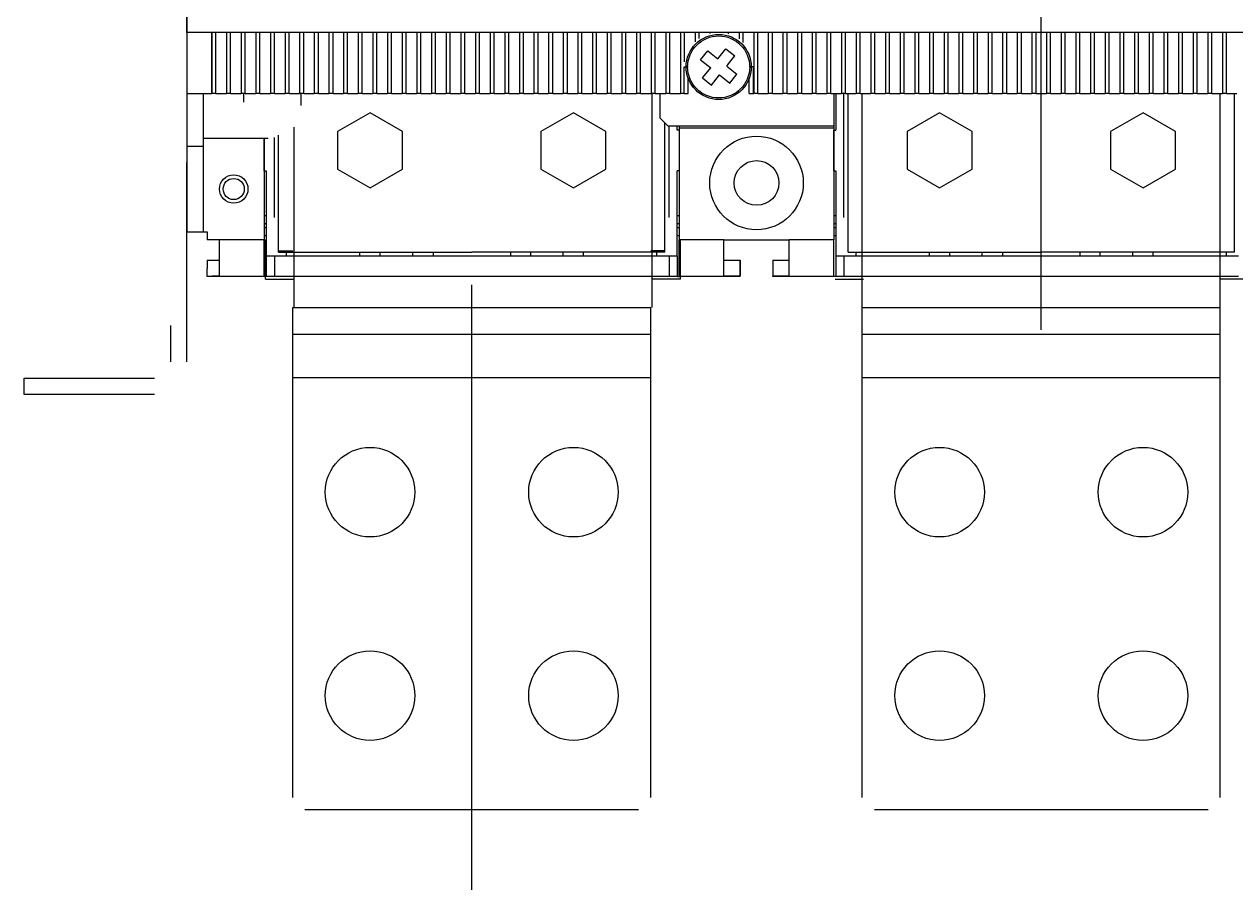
# Model space of a CAD drawing. Header units: metres. Extents: x -364 to 984, y 2601 to 8084.
# Drawn here: x -209.8 to -60.9, y 7535.8 to 7642.2 of the extents above; entities that cross this region are included whole.
import ezdxf

# ---------------------------------------------------------------- set-up
doc = ezdxf.new("R2010")
doc.units = ezdxf.units.M

# ---------------------------------------------------------------- blocks, each defined once
blk = doc.blocks.new('ABB-TR_T7_3')
for p, q in [((125, 68.822586), (125, 347.42781)), ((20, 310.353454), (20, 105.353454)), ((20.000038, 105.353454), (20.000038, 309.853454)), ((20, 105.353454), (20, 97.853454)), ((20.000038, 105.353454), (20.000038, 97.853454)), ((22.000038, 105.353454), (20.000038, 105.353454)), ((228.000038, 105.353454), (22.000038, 105.353454)), ((23.000038, 105.353454), (23.000038, 97.853454)), ((23.050041, 105.353454), (23.050041, 97.853454)), ((23.550041, 97.853454), (23.550041, 105.353454)), ((24.850037, 105.353454), (24.850037, 97.853454)), ((25.350037, 97.853454), (25.350037, 105.353454)), ((26.65004, 105.353454), (26.65004, 97.853454)), ((27.15004, 97.853454), (27.15004, 105.353454)), ((28.450035, 105.353454), (28.450035, 97.853454)), ((28.950035, 97.853454), (28.950035, 105.353454)), ((30.250038, 105.353454), (30.250038, 97.853454)), ((30.750038, 97.853454), (30.750038, 105.353454)), ((32.050041, 105.353454), (32.050041, 97.853454)), ((32.550041, 97.853454), (32.550041, 105.353454)), ((33.850037, 105.353454), (33.850037, 97.853454)), ((34.350037, 97.853454), (34.350037, 105.353454)), ((35.65004, 105.353454), (35.65004, 97.853454)), ((36.15004, 97.853454), (36.15004, 105.353454)), ((37.450035, 105.353454), (37.450035, 97.853454)), ((37.950035, 97.853454), (37.950035, 105.353454)), ((39.250038, 105.353454), (39.250038, 97.853454)), ((39.750038, 97.853454), (39.750038, 105.353454)), ((41.050041, 105.353454), (41.050041, 97.853454)), ((41.550041, 97.853454), (41.550041, 105.353454)), ((42.850037, 105.353454), (42.850037, 97.853454)), ((43.350037, 97.853454), (43.350037, 105.353454)), ((44.65004, 105.353454), (44.65004, 97.853454)), ((45.15004, 97.853454), (45.15004, 105.353454)), ((46.450035, 105.353454), (46.450035, 97.853454)), ((46.950035, 97.853454), (46.950035, 105.353454)), ((48.250038, 105.353454), (48.250038, 97.853454)), ((48.750038, 97.853454), (48.750038, 105.353454)), ((50.050041, 105.353454), (50.050041, 97.853454)), ((50.550041, 97.853454), (50.550041, 105.353454)), ((51.850037, 105.353454), (51.850037, 97.853454)), ((52.350037, 97.853454), (52.350037, 105.353454)), ((53.65004, 105.353454), (53.65004, 97.853454)), ((54.15004, 97.853454), (54.15004, 105.353454)), ((55.450035, 105.353454), (55.450035, 97.853454)), ((55.950035, 97.853454), (55.950035, 105.353454)), ((57.250038, 105.353454), (57.250038, 97.853454)), ((57.750038, 97.853454), (57.750038, 105.353454)), ((59.050041, 105.353454), (59.050041, 97.853454)), ((59.550041, 97.853454), (59.550041, 105.353454)), ((60.850037, 105.353454), (60.850037, 97.853454)), ((61.350041, 97.853454), (61.350041, 105.353454)), ((62.65004, 105.353454), (62.65004, 97.853454)), ((63.15004, 97.853454), (63.15004, 105.353454)), ((64.450039, 105.353454), (64.450039, 97.853454)), ((64.950039, 97.853454), (64.950039, 105.353454)), ((66.250038, 105.353454), (66.250038, 97.853454)), ((66.750038, 97.853454), (66.750038, 105.353454)), ((68.050038, 105.353454), (68.050038, 97.853454)), ((68.550038, 97.853454), (68.550038, 105.353454)), ((69.850041, 105.353454), (69.850041, 97.853454)), ((70.350041, 97.853454), (70.350041, 105.353454)), ((71.65004, 105.353454), (71.65004, 97.853454)), ((72.15004, 97.853454), (72.15004, 105.353454)), ((73.450039, 105.353454), (73.450039, 97.853454)), ((73.950039, 97.853454), (73.950039, 105.353454)), ((75.250038, 105.353454), (75.250038, 97.853454)), ((75.750038, 97.853454), (75.750038, 105.353454)), ((77.050038, 105.353454), (77.050038, 97.853454)), ((77.550038, 97.853454), (77.550038, 105.353454)), ((78.850041, 105.353454), (78.850041, 97.853454)), ((79.350041, 97.853454), (79.350041, 105.353454)), ((80.65004, 105.353454), (80.65004, 97.853454)), ((81.15004, 101.753456), (81.15004, 105.353454)), ((82.450039, 105.353454), (82.450039, 104.210304)), ((82.950039, 104.610946), (82.950039, 105.353454)), ((84.250038, 105.353454), (84.250038, 105.208633)), ((84.750038, 105.31089), (84.750038, 105.353454)), ((86.050038, 105.353454), (86.050038, 105.29541)), ((86.550038, 105.180527), (86.550038, 105.353454)), ((87.850041, 105.353454), (87.850041, 104.54039)), ((88.350041, 104.113853), (88.350041, 105.353454)), ((89.65004, 105.353454), (89.65004, 97.853454)), ((90.15004, 97.853454), (90.15004, 105.353454)), ((91.450039, 105.353454), (91.450039, 97.853454)), ((91.950039, 97.853454), (91.950039, 105.353454)), ((93.250038, 105.353454), (93.250038, 97.853454)), ((93.750038, 97.853454), (93.750038, 105.353454)), ((95.05004, 105.353454), (95.05004, 97.853454)), ((95.55004, 97.853454), (95.55004, 105.353454)), ((96.850039, 105.353454), (96.850039, 97.853454)), ((97.350039, 97.853454), (97.350039, 105.353454)), ((98.65004, 105.353454), (98.65004, 97.853454)), ((99.15004, 97.853454), (99.15004, 105.353454)), ((100.450039, 105.353454), (100.450039, 97.853454)), ((100.950039, 97.853454), (100.950039, 105.353454)), ((102.250038, 105.353454), (102.250038, 97.853454)), ((102.750038, 97.853454), (102.750038, 105.353454)), ((104.05004, 105.353454), (104.05004, 97.853454)), ((104.55004, 97.853454), (104.55004, 105.353454)), ((105.850039, 105.353454), (105.850039, 97.853454)), ((106.350039, 97.853454), (106.350039, 105.353454)), ((107.65004, 105.353454), (107.65004, 97.853454)), ((108.15004, 97.853454), (108.15004, 105.353454)), ((109.450039, 105.353454), (109.450039, 97.853454)), ((109.950039, 97.853454), (109.950039, 105.353454)), ((111.250039, 105.353454), (111.250039, 97.853454)), ((111.750039, 97.853454), (111.750039, 105.353454)), ((113.05004, 105.353454), (113.05004, 97.853454)), ((113.55004, 97.853454), (113.55004, 105.353454)), ((114.850039, 105.353454), (114.850039, 97.853454)), ((115.350039, 97.853454), (115.350039, 105.353454)), ((116.650039, 105.353454), (116.650039, 97.853454)), ((117.150039, 97.853454), (117.150039, 105.353454)), ((118.450039, 105.353454), (118.450039, 97.853454)), ((118.950039, 97.853454), (118.950039, 105.353454)), ((120.250039, 105.353454), (120.250039, 97.853454)), ((120.750039, 97.853454), (120.750039, 105.353454)), ((122.050039, 105.353454), (122.050039, 97.853454)), ((122.550039, 97.853454), (122.550039, 105.353454)), ((123.850039, 105.353454), (123.850039, 97.853454)), ((124.350039, 97.853454), (124.350039, 105.353454)), ((125.650039, 105.353454), (125.650039, 97.853454)), ((126.150039, 97.853454), (126.150039, 105.353454)), ((127.450039, 105.353454), (127.450039, 97.853454)), ((127.950039, 97.853454), (127.950039, 105.353454)), ((129.250039, 105.353454), (129.250039, 97.853454)), ((129.750039, 97.853454), (129.750039, 105.353454)), ((131.050039, 105.353454), (131.050039, 97.853454)), ((131.550039, 97.853454), (131.550039, 105.353454)), ((132.850039, 105.353454), (132.850039, 97.853454)), ((133.350039, 97.853454), (133.350039, 105.353454)), ((134.650039, 105.353454), (134.650039, 97.853454)), ((135.150039, 97.853454), (135.150039, 105.353454)), ((136.450039, 105.353454), (136.450039, 97.853454)), ((136.950039, 97.853454), (136.950039, 105.353454)), ((138.250039, 105.353454), (138.250039, 97.853454)), ((138.750039, 97.853454), (138.750039, 105.353454)), ((140.05004, 105.353454), (140.05004, 97.853454)), ((140.55004, 97.853454), (140.55004, 105.353454)), ((141.850039, 105.353454), (141.850039, 97.853454)), ((142.350039, 97.853454), (142.350039, 105.353454)), ((143.65004, 105.353454), (143.65004, 97.853454)), ((144.15004, 97.853454), (144.15004, 105.353454)), ((145.450039, 105.353454), (145.450039, 97.853454)), ((145.950039, 97.853454), (145.950039, 105.353454)), ((147.250038, 105.353454), (147.250038, 97.853454)), ((147.750038, 97.853454), (147.750038, 105.353454)), ((83.118714, 101.99855), (83.995686, 103.089844)), ((83.995686, 103.089844), (85.242878, 102.087585)), ((85.242878, 102.087585), (86.245133, 103.334778)), ((86.245133, 103.334778), (87.336426, 102.457809)), ((83.118714, 101.99855), (84.365906, 100.996292)), ((86.334172, 101.210617), (86.69833, 101.663765)), ((86.69833, 101.663765), (87.336426, 102.457809)), ((81.100041, 101.103454), (81.600041, 101.103454)), ((81.100041, 97.853454), (81.100041, 101.103454)), ((83.363655, 99.7491), (84.001751, 100.543144)), ((84.001751, 100.543144), (84.365906, 100.996292)), ((84.454949, 98.872131), (85.457199, 100.119324)), ((85.457199, 100.119324), (86.704392, 99.117065)), ((86.334172, 101.210617), (87.581364, 100.208359)), ((86.704392, 99.117065), (87.581364, 100.208359)), ((89.600041, 101.103454), (89.100041, 101.103454)), ((89.600041, 101.103454), (89.600041, 97.853454)), ((81.600041, 97.853454), (81.600041, 99.71151)), ((83.363655, 99.7491), (84.454949, 98.872131)), ((89.100041, 97.853454), (89.100041, 99.711517)), ((20, 97.853454), (23, 97.853454)), ((20, 97.853447), (20, 91.353454)), ((20.000038, 97.853454), (23.000038, 97.853454)), ((20.000038, 97.853447), (20.000038, 91.353454)), ((22, 97.853447), (22, 92.353454)), ((22.000038, 97.853447), (22.000038, 92.353454)), ((23, 97.853454), (23.049988, 97.853454)), ((23.000038, 97.853454), (23.050041, 97.853454)), ((23.549988, 97.853454), (23.049988, 97.853454)), ((23.550041, 97.853454), (23.050041, 97.853454)), ((23.549988, 97.853454), (24.850007, 97.853454)), ((23.550041, 97.853454), (24.850037, 97.853454)), ((25.350007, 97.853454), (24.850007, 97.853454)), ((25.350037, 97.853454), (24.850037, 97.853454)), ((25.350007, 97.853454), (26.649994, 97.853454)), ((25.350037, 97.853454), (26.65004, 97.853454)), ((27.149994, 97.853454), (26.649994, 97.853454)), ((27.15004, 97.853454), (26.65004, 97.853454)), ((27, 96.768333), (27, 97.853401)), ((27.000038, 96.768333), (27.000038, 97.853401)), ((27.149994, 97.853454), (28.450013, 97.853454)), ((27.15004, 97.853454), (28.450035, 97.853454)), ((28.950013, 97.853454), (28.450013, 97.853454)), ((28.950035, 97.853454), (28.450035, 97.853454)), ((28.950013, 97.853454), (30.25, 97.853454)), ((28.950035, 97.853454), (30.250038, 97.853454)), ((30.75, 97.853454), (30.25, 97.853454)), ((30.750038, 97.853454), (30.250038, 97.853454)), ((30.75, 97.853454), (32.049988, 97.853454)), ((30.750038, 97.853454), (32.050041, 97.853454)), ((32.549988, 97.853454), (32.049988, 97.853454)), ((32.550041, 97.853454), (32.050041, 97.853454)), ((32.549988, 97.853454), (33.850007, 97.853454)), ((32.550041, 97.853454), (33.850037, 97.853454)), ((34.350007, 97.853454), (33.850007, 97.853454)), ((34.350037, 97.853454), (33.850037, 97.853454)), ((34, 97.853447), (34, 96.353454)), ((34.000038, 97.853447), (34.000038, 96.353454)), ((34.350007, 97.853454), (35.649994, 97.853454)), ((34.350037, 97.853454), (35.65004, 97.853454)), ((36.149994, 97.853454), (35.649994, 97.853454)), ((36.15004, 97.853454), (35.65004, 97.853454)), ((36.149994, 97.853454), (37.450013, 97.853454)), ((36.15004, 97.853454), (37.450035, 97.853454)), ((37.950013, 97.853454), (37.450013, 97.853454)), ((37.950035, 97.853454), (37.450035, 97.853454)), ((37.950013, 97.853454), (39.25, 97.853454)), ((37.950035, 97.853454), (39.250038, 97.853454)), ((39.75, 97.853454), (39.25, 97.853454)), ((39.750038, 97.853454), (39.250038, 97.853454)), ((39.75, 97.853454), (41.049988, 97.853454)), ((39.750038, 97.853454), (41.050041, 97.853454)), ((41.549988, 97.853454), (41.049988, 97.853454)), ((41.550041, 97.853454), (41.050041, 97.853454)), ((41.549988, 97.853454), (42.850007, 97.853454)), ((41.550041, 97.853454), (42.850037, 97.853454)), ((43.350007, 97.853454), (42.850007, 97.853454)), ((43.350037, 97.853454), (42.850037, 97.853454)), ((43.350007, 97.853454), (44.649994, 97.853454)), ((43.350037, 97.853454), (44.65004, 97.853454)), ((45.149994, 97.853454), (44.649994, 97.853454)), ((45.15004, 97.853454), (44.65004, 97.853454)), ((45.149994, 97.853454), (46.450013, 97.853454)), ((45.15004, 97.853454), (46.450035, 97.853454)), ((46.950013, 97.853454), (46.450013, 97.853454)), ((46.950035, 97.853454), (46.450035, 97.853454)), ((46.950013, 97.853454), (48.25, 97.853454)), ((46.950035, 97.853454), (48.250038, 97.853454)), ((48.75, 97.853454), (48.25, 97.853454)), ((48.750038, 97.853454), (48.250038, 97.853454)), ((48.75, 97.853454), (50.049988, 97.853454)), ((48.750038, 97.853454), (50.050041, 97.853454)), ((50.549988, 97.853454), (50.049988, 97.853454)), ((50.550041, 97.853454), (50.050041, 97.853454)), ((50.549988, 97.853454), (51.850007, 97.853454)), ((50.550041, 97.853454), (51.850037, 97.853454)), ((52.350007, 97.853454), (51.850007, 97.853454)), ((52.350037, 97.853454), (51.850037, 97.853454)), ((52.350007, 97.853454), (53.649994, 97.853454)), ((52.350037, 97.853454), (53.65004, 97.853454)), ((54.149994, 97.853454), (53.649994, 97.853454)), ((54.15004, 97.853454), (53.65004, 97.853454)), ((54.149994, 97.853454), (55.450013, 97.853454)), ((54.15004, 97.853454), (55.450035, 97.853454)), ((55.950013, 97.853454), (55.450013, 97.853454)), ((55.950035, 97.853454), (55.450035, 97.853454)), ((55.950013, 97.853454), (57.25, 97.853454)), ((55.950035, 97.853454), (57.250038, 97.853454)), ((57.75, 97.853454), (57.25, 97.853454)), ((57.750038, 97.853454), (57.250038, 97.853454)), ((57.75, 97.853454), (59.049988, 97.853454)), ((57.750038, 97.853454), (59.050041, 97.853454)), ((59.549988, 97.853454), (59.049988, 97.853454)), ((59.550041, 97.853454), (59.050041, 97.853454)), ((59.549988, 97.853454), (60.850007, 97.853454)), ((59.550041, 97.853454), (60.850037, 97.853454)), ((61.350007, 97.853454), (60.850007, 97.853454)), ((61.350041, 97.853454), (60.850037, 97.853454)), ((61.350007, 97.853454), (62.649994, 97.853454)), ((61.350041, 97.853454), (62.65004, 97.853454)), ((63.149994, 97.853454), (62.649994, 97.853454)), ((63.15004, 97.853454), (62.65004, 97.853454)), ((63.149994, 97.853454), (64.450013, 97.853454)), ((63.15004, 97.853454), (64.450039, 97.853454)), ((64.950013, 97.853454), (64.450013, 97.853454)), ((64.950039, 97.853454), (64.450039, 97.853454)), ((64.950013, 97.853454), (66.25, 97.853454)), ((64.950039, 97.853454), (66.250038, 97.853454)), ((66.75, 97.853454), (66.25, 97.853454)), ((66.750038, 97.853454), (66.250038, 97.853454)), ((66.75, 97.853454), (68.049988, 97.853454)), ((66.750038, 97.853454), (68.050038, 97.853454)), ((68.549988, 97.853454), (68.049988, 97.853454)), ((68.550038, 97.853454), (68.050038, 97.853454)), ((68.549988, 97.853454), (69.850007, 97.853454)), ((68.550038, 97.853454), (69.850041, 97.853454)), ((70.350007, 97.853454), (69.850007, 97.853454)), ((70.350041, 97.853454), (69.850041, 97.853454)), ((70.350007, 97.853454), (71.649994, 97.853454)), ((70.350041, 97.853454), (71.65004, 97.853454)), ((72.149994, 97.853454), (71.649994, 97.853454)), ((72.15004, 97.853454), (71.65004, 97.853454)), ((72.149994, 97.853454), (73.450013, 97.853454)), ((72.15004, 97.853454), (73.450039, 97.853454)), ((73.950013, 97.853454), (73.450013, 97.853454)), ((73.950039, 97.853454), (73.450039, 97.853454)), ((73.950013, 97.853454), (75.25, 97.853454)), ((73.950039, 97.853454), (75.250038, 97.853454)), ((75.75, 97.853454), (75.25, 97.853454)), ((75.750038, 97.853454), (75.250038, 97.853454)), ((75.75, 97.853454), (77.049988, 97.853454)), ((75.750038, 97.853454), (77.050038, 97.853454)), ((77.549988, 97.853454), (77.049988, 97.853454)), ((77.550038, 97.853454), (77.050038, 97.853454)), ((77.167031, 71.566665), (77.167031, 97.853409)), ((77.549988, 97.853454), (78.850007, 97.853454)), ((77.550038, 97.853454), (78.850041, 97.853454)), ((78.100007, 97.853454), (78.100007, 94.853454)), ((78.100041, 97.853454), (78.100041, 94.853454)), ((79.350007, 97.853454), (78.850007, 97.853454)), ((79.350041, 97.853454), (78.850041, 97.853454)), ((79.350007, 97.853454), (80.649994, 97.853454)), ((79.350041, 97.853454), (80.65004, 97.853454)), ((81.100007, 97.853454), (80.649994, 97.853454)), ((81.100041, 97.853454), (80.65004, 97.853454)), ((81.100041, 97.853454), (81.600041, 97.853454)), ((89.100041, 97.853454), (89.600041, 97.853454)), ((89.600007, 97.853454), (89.649994, 97.853454)), ((89.600041, 97.853454), (89.65004, 97.853454)), ((90.149994, 97.853454), (89.649994, 97.853454)), ((90.15004, 97.853454), (89.65004, 97.853454)), ((90.149994, 97.853454), (91.450013, 97.853454)), ((90.15004, 97.853454), (91.450039, 97.853454)), ((91.950013, 97.853454), (91.450013, 97.853454)), ((91.950039, 97.853454), (91.450039, 97.853454)), ((91.950013, 97.853454), (93.25, 97.853454)), ((91.950039, 97.853454), (93.250038, 97.853454)), ((93.75, 97.853454), (93.25, 97.853454)), ((93.750038, 97.853454), (93.250038, 97.853454)), ((93.75, 97.853454), (95.049988, 97.853454)), ((93.750038, 97.853454), (95.05004, 97.853454)), ((95.549988, 97.853454), (95.049988, 97.853454)), ((95.55004, 97.853454), (95.05004, 97.853454)), ((95.549988, 97.853454), (96.850007, 97.853454)), ((95.55004, 97.853454), (96.850039, 97.853454)), ((97.350007, 97.853454), (96.850007, 97.853454)), ((97.350039, 97.853454), (96.850039, 97.853454)), ((97.350007, 97.853454), (98.649994, 97.853454)), ((97.350039, 97.853454), (98.65004, 97.853454)), ((99.149994, 97.853454), (98.649994, 97.853454)), ((99.15004, 97.853454), (98.65004, 97.853454)), ((99.149994, 97.853454), (100.450013, 97.853454)), ((99.15004, 97.853454), (100.450039, 97.853454)), ((99.5, 97.853454), (99.5, 93.853454)), ((99.5, 97.853447), (99.5, 93.853454)), ((99.500038, 97.853454), (99.500038, 93.853454)), ((99.500038, 97.853447), (99.500038, 93.853454)), ((99.75, 97.853393), (99.75, 93.353454)), ((100.950013, 97.853454), (100.450013, 97.853454)), ((100.950039, 97.853454), (100.450039, 97.853454)), ((100.75, 82.603454), (100.75, 97.853393)), ((100.950013, 97.853454), (102.25, 97.853454)), ((100.950039, 97.853454), (102.250038, 97.853454)), ((101.25, 78.353454), (101.25, 97.853401)), ((101.250038, 78.353454), (101.250038, 97.853401)), ((102.75, 97.853454), (102.25, 97.853454)), ((102.750038, 97.853454), (102.250038, 97.853454)), ((102.75, 97.853454), (104.049988, 97.853454)), ((102.750038, 97.853454), (104.05004, 97.853454)), ((103.000038, 71.566665), (103.000038, 97.853409)), ((104.549988, 97.853454), (104.049988, 97.853454)), ((104.55004, 97.853454), (104.05004, 97.853454)), ((104.549988, 97.853454), (105.850007, 97.853454)), ((104.55004, 97.853454), (105.850039, 97.853454)), ((106.350007, 97.853454), (105.850007, 97.853454)), ((106.350039, 97.853454), (105.850039, 97.853454)), ((106.350007, 97.853454), (107.649994, 97.853454)), ((106.350039, 97.853454), (107.65004, 97.853454)), ((108.149994, 97.853454), (107.649994, 97.853454)), ((108.15004, 97.853454), (107.65004, 97.853454)), ((108.149994, 97.853454), (109.450013, 97.853454)), ((108.15004, 97.853454), (109.450039, 97.853454)), ((109.950013, 97.853454), (109.450013, 97.853454)), ((109.950039, 97.853454), (109.450039, 97.853454)), ((109.950013, 97.853454), (111.25, 97.853454)), ((109.950039, 97.853454), (111.250039, 97.853454)), ((111.75, 97.853454), (111.25, 97.853454)), ((111.750039, 97.853454), (111.250039, 97.853454)), ((111.75, 97.853454), (113.049988, 97.853454)), ((111.750039, 97.853454), (113.05004, 97.853454)), ((113.549988, 97.853454), (113.049988, 97.853454)), ((113.55004, 97.853454), (113.05004, 97.853454)), ((113.549988, 97.853454), (114.850007, 97.853454)), ((113.55004, 97.853454), (114.850039, 97.853454)), ((115.350007, 97.853454), (114.850007, 97.853454)), ((115.350039, 97.853454), (114.850039, 97.853454)), ((115.350007, 97.853454), (116.649994, 97.853454)), ((115.350039, 97.853454), (116.650039, 97.853454)), ((117.149994, 97.853454), (116.649994, 97.853454)), ((117.150039, 97.853454), (116.650039, 97.853454)), ((117.149994, 97.853454), (118.450013, 97.853454)), ((117.150039, 97.853454), (118.450039, 97.853454)), ((118.950013, 97.853454), (118.450013, 97.853454)), ((118.950039, 97.853454), (118.450039, 97.853454)), ((118.950013, 97.853454), (120.25, 97.853454)), ((118.950039, 97.853454), (120.250039, 97.853454)), ((120.75, 97.853454), (120.25, 97.853454)), ((120.750039, 97.853454), (120.250039, 97.853454)), ((120.75, 97.853454), (122.049988, 97.853454)), ((120.750039, 97.853454), (122.050039, 97.853454)), ((122.549988, 97.853454), (122.049988, 97.853454)), ((122.550039, 97.853454), (122.050039, 97.853454)), ((122.549988, 97.853454), (123.850007, 97.853454)), ((122.550039, 97.853454), (123.850039, 97.853454)), ((124.350007, 97.853454), (123.850007, 97.853454)), ((124.350039, 97.853454), (123.850039, 97.853454)), ((124.350007, 97.853454), (125.649994, 97.853454)), ((124.350039, 97.853454), (125.650039, 97.853454)), ((126.149994, 97.853454), (125.649994, 97.853454)), ((126.150039, 97.853454), (125.650039, 97.853454)), ((126.149994, 97.853454), (127.450013, 97.853454)), ((126.150039, 97.853454), (127.450039, 97.853454)), ((127.950013, 97.853454), (127.450013, 97.853454)), ((127.950039, 97.853454), (127.450039, 97.853454)), ((127.950013, 97.853454), (129.25, 97.853454)), ((127.950039, 97.853454), (129.250039, 97.853454)), ((129.75, 97.853454), (129.25, 97.853454)), ((129.750039, 97.853454), (129.250039, 97.853454)), ((129.75, 97.853454), (131.049988, 97.853454)), ((129.750039, 97.853454), (131.050039, 97.853454)), ((131.549988, 97.853454), (131.049988, 97.853454)), ((131.550039, 97.853454), (131.050039, 97.853454)), ((131.549988, 97.853454), (132.850007, 97.853454)), ((131.550039, 97.853454), (132.850039, 97.853454)), ((133.350007, 97.853454), (132.850007, 97.853454)), ((133.350039, 97.853454), (132.850039, 97.853454)), ((133.350007, 97.853454), (134.649994, 97.853454)), ((133.350039, 97.853454), (134.650039, 97.853454)), ((135.149994, 97.853454), (134.649994, 97.853454)), ((135.150039, 97.853454), (134.650039, 97.853454)), ((135.149994, 97.853454), (136.450013, 97.853454)), ((135.150039, 97.853454), (136.450039, 97.853454)), ((136.950013, 97.853454), (136.450013, 97.853454)), ((136.950039, 97.853454), (136.450039, 97.853454)), ((136.950013, 97.853454), (138.25, 97.853454)), ((136.950039, 97.853454), (138.250039, 97.853454)), ((138.75, 97.853454), (138.25, 97.853454)), ((138.750039, 97.853454), (138.250039, 97.853454)), ((138.75, 97.853454), (140.049988, 97.853454)), ((138.750039, 97.853454), (140.05004, 97.853454)), ((140.549988, 97.853454), (140.049988, 97.853454)), ((140.55004, 97.853454), (140.05004, 97.853454)), ((140.549988, 97.853454), (141.850007, 97.853454)), ((140.55004, 97.853454), (141.850039, 97.853454)), ((142.350007, 97.853454), (141.850007, 97.853454)), ((142.350039, 97.853454), (141.850039, 97.853454)), ((142.350007, 97.853454), (143.649994, 97.853454)), ((142.350039, 97.853454), (143.65004, 97.853454)), ((144.149994, 97.853454), (143.649994, 97.853454)), ((144.15004, 97.853454), (143.65004, 97.853454)), ((144.149994, 97.853454), (145.450013, 97.853454)), ((144.15004, 97.853454), (145.450039, 97.853454)), ((145.950013, 97.853454), (145.450013, 97.853454)), ((145.950039, 97.853454), (145.450039, 97.853454)), ((145.950013, 97.853454), (147.25, 97.853454)), ((145.950039, 97.853454), (147.250038, 97.853454)), ((147.000038, 71.566665), (147.000038, 97.853409)), ((147.75, 97.853454), (147.25, 97.853454)), ((147.750038, 97.853454), (147.250038, 97.853454)), ((147.75, 97.853454), (149.049988, 97.853454)), ((147.750038, 97.853454), (149.05004, 97.853454)), ((148.75, 78.353454), (148.75, 97.853401)), ((148.750038, 78.353454), (148.750038, 97.853401)), ((42.5, 95.472259), (38.5, 93.162857)), ((42.500054, 95.472153), (38.500038, 93.162773)), ((46.5, 93.162857), (42.5, 95.472259)), ((46.500038, 93.162735), (42.500054, 95.472153)), ((67.5, 95.472259), (63.5, 93.162857)), ((67.500054, 95.472153), (63.500042, 93.162773)), ((71.5, 93.162857), (67.5, 95.472259)), ((71.500042, 93.162735), (67.500054, 95.472153)), ((112.5, 95.472259), (108.5, 93.162857)), ((112.500053, 95.472107), (108.50004, 93.16272)), ((116.5, 93.162857), (112.5, 95.472259)), ((116.500041, 93.162681), (112.500053, 95.472107)), ((137.5, 95.472259), (133.5, 93.162857)), ((137.500053, 95.472107), (133.500041, 93.16272)), ((141.5, 93.162857), (137.5, 95.472259)), ((141.50004, 93.162681), (137.500053, 95.472107)), ((79.100007, 93.853454), (78.100007, 94.853454)), ((79.100041, 93.853454), (78.100041, 94.853454)), ((78.75, 78.353454), (78.75, 94.203353)), ((78.750038, 78.353454), (78.750038, 94.203354)), ((79.100007, 93.853454), (99.5, 93.853454)), ((79.100041, 93.853454), (99.500038, 93.853454)), ((79.25, 82.603454), (79.25, 93.853393)), ((80.25, 93.353454), (80.25, 93.853393)), ((80.5, 93.853454), (80.5, 93.603454)), ((80.500038, 93.853454), (80.500038, 93.603454)), ((99.5, 93.853454), (99.5, 93.603454)), ((99.500038, 93.853454), (99.500038, 93.603454)), ((22, 92.353454), (29.5, 92.353454)), ((22, 92.353454), (22, 80.853454)), ((22.000038, 92.353454), (29.500038, 92.353454)), ((22.000038, 92.353454), (22.000038, 80.853454)), ((29.5, 92.353454), (30, 92.353454)), ((29.5, 92.353454), (29.5, 79.853454)), ((29.5, 88.353454), (29.5, 92.353393)), ((29.500038, 92.353454), (30.000038, 92.353454)), ((29.500038, 92.353454), (29.500038, 79.853454)), ((30.75, 82.603454), (30.75, 92.424347)), ((31.25, 78.353454), (31.25, 92.553749)), ((31.250038, 78.51242), (31.250038, 92.712723)), ((33.167031, 71.566665), (33.167031, 93.707702)), ((38.5, 93.162857), (38.5, 88.544052)), ((38.500038, 93.162773), (38.500016, 88.543968)), ((46.5, 88.544052), (46.5, 93.162857)), ((46.500016, 88.54393), (46.500038, 93.162735)), ((63.5, 93.162857), (63.5, 88.544052)), ((63.500042, 93.162773), (63.500019, 88.543968)), ((71.5, 88.544052), (71.5, 93.162857)), ((71.500019, 88.54393), (71.500042, 93.162735)), ((80.5, 93.353454), (80.25, 93.353454)), ((80.5, 93.603454), (80.5, 79.853454)), ((80.5, 93.603454), (99.5, 93.603454)), ((80.500038, 93.603454), (80.500038, 79.853454)), ((80.500038, 93.603454), (99.500038, 93.603454)), ((99.5, 93.603454), (99.5, 79.853454)), ((99.5, 88.353454), (99.5, 93.353454)), ((99.5, 93.353454), (99.75, 93.353454)), ((99.500038, 93.603454), (99.500038, 79.853454)), ((108.5, 93.162857), (108.5, 88.544052)), ((108.50004, 93.16272), (108.500017, 88.543922)), ((116.5, 88.544052), (116.5, 93.162857)), ((116.500018, 88.543884), (116.500041, 93.162681)), ((133.5, 93.162857), (133.5, 88.544052)), ((133.500041, 93.16272), (133.500018, 88.543922)), ((141.5, 88.544052), (141.5, 93.162857)), ((141.500017, 88.543884), (141.50004, 93.162681)), ((20, 91.353454), (20, 80.853454)), ((20, 91.353454), (22, 91.353454)), ((20.000038, 91.353454), (20.000038, 80.853454)), ((20.000038, 91.353454), (22.000038, 91.353454)), ((20, 69.353454), (20, 89.353454)), ((29.5, 88.353454), (29.75, 88.353454)), ((29.75, 88.353454), (29.75, 77.853454)), ((38.5, 88.544052), (42.5, 86.234649)), ((38.500016, 88.543968), (42.500008, 86.23455)), ((42.5, 86.234649), (46.5, 88.544052)), ((42.500008, 86.23455), (46.500016, 88.54393)), ((63.5, 88.544052), (67.5, 86.234649)), ((63.500019, 88.543968), (67.500008, 86.23455)), ((67.5, 86.234649), (71.5, 88.544052)), ((67.500008, 86.23455), (71.500019, 88.54393)), ((80.5, 88.353454), (80.25, 88.353454)), ((80.25, 77.853454), (80.25, 88.353454)), ((99.5, 88.353454), (99.75, 88.353454)), ((99.75, 88.353454), (99.75, 77.853454)), ((108.5, 88.544052), (112.5, 86.234649)), ((108.500017, 88.543922), (112.500007, 86.234497)), ((112.5, 86.234649), (116.5, 88.544052)), ((112.500007, 86.234497), (116.500018, 88.543884)), ((133.5, 88.544052), (137.5, 86.234649)), ((133.500018, 88.543922), (137.500007, 86.234497)), ((137.5, 86.234649), (141.5, 88.544052)), ((137.500007, 86.234497), (141.500017, 88.543884)), ((29.499939, 82.853454), (29.75, 82.853454)), ((80.25, 82.853454), (80.499939, 82.853454)), ((99.499939, 82.853454), (99.75, 82.853454)), ((20, 80.853454), (22, 80.853454)), ((20.000038, 80.853454), (22.000038, 80.853454)), ((22, 80.853454), (22.5, 80.853454)), ((22.000038, 80.853454), (22.500038, 80.853454)), ((22.5, 80.853454), (22.5, 79.853454)), ((22.500038, 80.853454), (22.500038, 79.853454)), ((29.499939, 81.853454), (29.75, 81.853454)), ((29.75, 81.353454), (29.5, 81.353454)), ((80.25, 81.853454), (80.499939, 81.853454)), ((80.5, 81.353454), (80.25, 81.353454)), ((99.499939, 81.853454), (99.75, 81.853454)), ((99.75, 81.353454), (99.5, 81.353454)), ((24, 79.853454), (22.5, 79.853454)), ((24.000038, 79.853454), (22.500038, 79.853454)), ((24, 75.434311), (24, 79.853454)), ((29.5, 79.853454), (24, 79.853454)), ((24.000038, 75.434311), (24.000038, 79.853454)), ((29.500038, 79.853454), (24.000038, 79.853454)), ((29.75, 80.353454), (29.5, 80.353454)), ((29.5, 75.353454), (29.5, 79.853454)), ((29.667031, 75.037689), (29.667031, 79.853454)), ((80.5, 80.353454), (80.25, 80.353454)), ((80.5, 75.353454), (80.5, 79.853454)), ((86, 79.853454), (80.5, 79.853454)), ((86.000038, 79.853454), (80.500038, 79.853454)), ((80.667031, 75.037689), (80.667031, 79.853454)), ((86, 77.353454), (86, 79.853454)), ((86, 75.434311), (86, 79.853454)), ((86, 79.853454), (94, 79.853454)), ((86.000038, 77.353454), (86.000038, 79.853454)), ((86.000038, 75.434311), (86.000038, 79.853454)), ((86.000038, 79.853454), (94.000038, 79.853454)), ((94, 75.434311), (94, 79.853454)), ((99.5, 79.853454), (94, 79.853454)), ((94.000038, 75.434311), (94.000038, 79.853454)), ((99.500038, 79.853454), (94.000038, 79.853454)), ((99.75, 80.353454), (99.5, 80.353454)), ((99.5, 75.353454), (99.5, 79.853454)), ((99.500038, 75.353454), (99.500038, 79.853454)), ((30.75, 77.853454), (29.75, 77.853454)), ((29.75, 77.853454), (29.75, 75.353454)), ((79.25, 77.853454), (30.75, 77.853454)), ((30.75, 77.853454), (30.75, 75.353454)), ((31.25, 78.353454), (55, 78.353454)), ((31.250038, 78.51242), (33.000031, 78.51242)), ((32.25, 77.853454), (32.25, 78.353439)), ((41.25, 77.853454), (41.25, 78.353439)), ((43.75, 77.853454), (43.75, 78.353439)), ((47.75, 77.853454), (47.75, 78.353439)), ((50.25, 78.353439), (50.25, 77.853454)), ((78.75, 78.353454), (55, 78.353454)), ((59.75, 78.353439), (59.75, 77.853454)), ((62.25, 77.853454), (62.25, 78.353439)), ((66.25, 77.853454), (66.25, 78.353439)), ((68.75, 77.853454), (68.75, 78.353439)), ((78.750038, 78.51242), (77.000031, 78.51242)), ((77.75, 77.853454), (77.75, 78.353439)), ((80.25, 77.853454), (79.25, 77.853454)), ((79.25, 77.853454), (79.25, 75.353454)), ((80.25, 77.853454), (80.25, 75.353454)), ((100.75, 77.853454), (99.75, 77.853454)), ((99.75, 77.853454), (99.75, 75.353454)), ((149.25, 77.853454), (100.75, 77.853454)), ((100.75, 77.853454), (100.75, 75.353454)), ((101.25, 78.353454), (125, 78.353454)), ((101.250038, 78.353454), (103.000029, 78.353454)), ((102.25, 77.853454), (102.25, 78.353439)), ((111.25, 77.853454), (111.25, 78.353439)), ((113.75, 77.853454), (113.75, 78.353439)), ((117.75, 77.853454), (117.75, 78.353439)), ((120.25, 78.353439), (120.25, 77.853454)), ((148.75, 78.353454), (125, 78.353454)), ((129.75, 78.353439), (129.75, 77.853454)), ((132.25, 77.853454), (132.25, 78.353439)), ((136.25, 77.853454), (136.25, 78.353439)), ((138.75, 77.853454), (138.75, 78.353439)), ((148.750038, 78.353454), (147.000029, 78.353454)), ((147.75, 77.853454), (147.75, 78.353439)), ((22.5, 77.353454), (24, 77.353454)), ((22.5, 77.353454), (24, 77.353454)), ((22.5, 77.353454), (22.5, 76.353454)), ((22.5, 75.353454), (22.5, 76.344207)), ((22.500038, 77.353454), (24.000038, 77.353454)), ((22.500038, 77.353454), (24.000038, 77.353454)), ((22.500038, 77.353454), (22.500038, 76.353454)), ((22.500038, 75.353454), (22.500038, 76.344208)), ((86, 77.353454), (88, 77.353454)), ((86, 77.353454), (88, 77.353454)), ((86.000038, 77.353454), (88.000038, 77.353454)), ((86.000038, 77.353454), (88.000038, 77.353454)), ((88, 75.353454), (88, 77.353454)), ((88, 77.353454), (88, 75.434311)), ((88.000038, 75.353454), (88.000038, 77.353454)), ((88.000038, 77.353454), (88.000038, 75.434311)), ((92, 77.353454), (94, 77.353454)), ((92, 77.353454), (94, 77.353454)), ((92, 77.353454), (92, 75.434311)), ((92.000038, 77.353454), (94.000038, 77.353454)), ((92.000038, 77.353454), (94.000038, 77.353454)), ((92.000038, 77.353454), (92.000038, 75.434311)), ((23.490479, 75.353454), (22.5, 75.353454)), ((23.490502, 75.353454), (22.500038, 75.353454)), ((23.10608, 75.434311), (24, 75.434311)), ((23.106117, 75.434311), (24.000038, 75.434311)), ((29.5, 75.353454), (23.5, 75.353454)), ((29.500038, 75.353454), (23.500038, 75.353454)), ((29.75, 75.353454), (29.49997, 75.353454)), ((29.667031, 75.037689), (33.167031, 75.037689)), ((30.75, 75.353454), (29.75, 75.353454)), ((79.25, 75.353454), (30.75, 75.353454)), ((80.667031, 75.037689), (77.167031, 75.037689)), ((80.25, 75.353454), (79.25, 75.353454)), ((80.25, 75.353454), (80.499939, 75.353454)), ((88, 75.353454), (80.5, 75.353454)), ((88.000038, 75.353454), (80.500038, 75.353454)), ((86, 75.434311), (88, 75.434311)), ((86.000038, 75.434311), (88.000038, 75.434311)), ((88, 75.353454), (88, 75.434311)), ((88.000038, 75.353454), (88.000038, 75.434311)), ((92, 75.353454), (92, 75.434311)), ((92, 75.434311), (94, 75.434311)), ((99.5, 75.353454), (92, 75.353454)), ((92.000038, 75.353454), (92.000038, 75.434311)), ((92.000038, 75.434311), (94.000038, 75.434311)), ((99.500038, 75.353454), (92.000038, 75.353454)), ((99.75, 75.353454), (99.49997, 75.353454)), ((99.667031, 75.037689), (103.167031, 75.037689)), ((100.75, 75.353454), (99.75, 75.353454)), ((149.25, 75.353454), (100.75, 75.353454)), ((150.500038, 75.037689), (147.000038, 75.037689)), ((55.000038, 0), (55.000038, 74.313507)), ((33.000038, 71.566665), (77.000038, 71.566665)), ((33.000038, 68.263351), (33.000038, 71.566665)), ((77.000038, 68.263351), (77.000038, 71.566665)), ((103.000038, 71.566665), (147.000038, 71.566665)), ((103.000038, 68.263351), (103.000038, 71.566665)), ((147.000038, 68.263351), (147.000038, 71.566665)), ((18, 64.853454), (18, 69.353454)), ((20, 64.853454), (20, 69.353454)), ((33.000038, 68.263351), (77.000038, 68.263351)), ((33.000038, 62.960052), (33.000038, 68.263351)), ((77.000038, 62.960052), (77.000038, 68.263351)), ((103.000038, 68.263351), (147.000038, 68.263351)), ((103.000038, 62.960052), (103.000038, 68.263351)), ((147.000038, 62.960052), (147.000038, 68.263351)), ((0, 62.853454), (16, 62.853454)), ((0, 60.853454), (0, 62.853454)), ((33.000038, 62.960052), (77.000038, 62.960052)), ((33.000038, 11.353454), (33.000038, 62.960052)), ((77.000038, 11.353454), (77.000038, 62.960052)), ((103.000038, 62.960052), (147.000038, 62.960052)), ((103.000038, 11.353454), (103.000038, 62.960052)), ((147.000038, 11.353454), (147.000038, 62.960052)), ((16, 60.853424), (0, 60.853424)), ((34.500038, 9.853454), (75.500038, 9.853454)), ((104.500038, 9.853454), (145.500038, 9.853454))]:
    blk.add_line(p, q)
for centre, radius in [((85.350041, 101.103454), 4), ((85.350041, 101.103454), 3.813419), ((90, 86.853454), 5.75), ((90.000038, 86.853454), 5.75), ((90, 86.853454), 2.75), ((90.000038, 86.853454), 2.75), ((25.75, 86.103454), 1.75), ((25.750038, 86.103454), 1.75), ((25.75, 86.103454), 1.3), ((25.750038, 86.103454), 1.3), ((42.500038, 48.853454), 5.5), ((67.500038, 48.853454), 5.5), ((112.500039, 48.853454), 5.5), ((137.500039, 48.853454), 5.5), ((42.500038, 23.853454), 5.5), ((67.500038, 23.853454), 5.5), ((112.500039, 23.853454), 5.5), ((137.500039, 23.853454), 5.5)]:
    blk.add_circle(centre, radius)

msp = doc.modelspace()

# ---------------------------------------------------------------- block references
msp.add_blockref('ABB-TR_T7_3', (-209.8, 7535.8))

doc.saveas('drawing.dxf')
